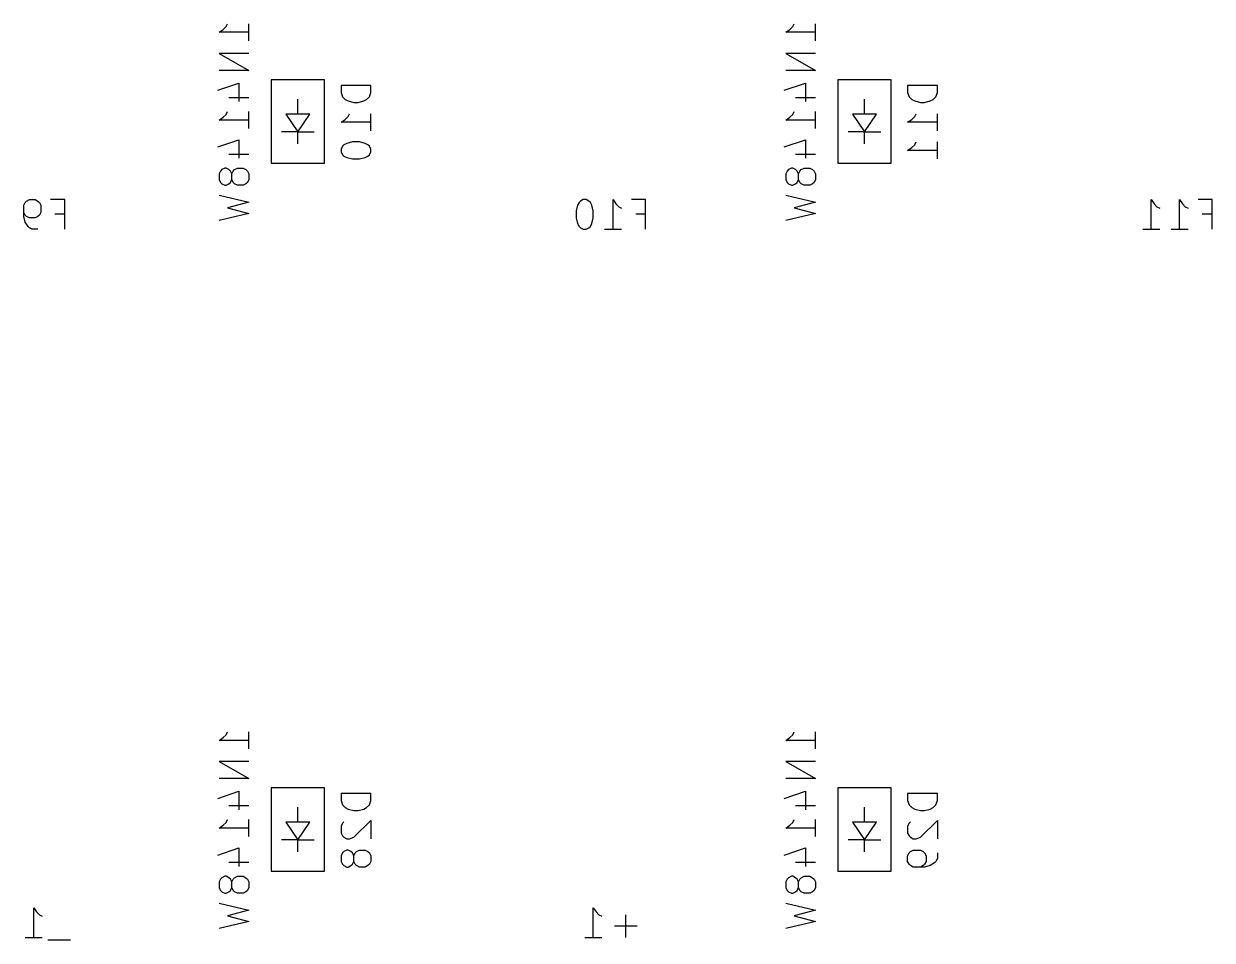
# Model space of a CAD drawing. Extents: x -23 to 352, y -104 to 38.
# Drawn here: x 208.84 to 248.79, y -27.54 to 3.29 of the extents above; entities that cross this region are included whole.
import ezdxf

# ---------------------------------------------------------------- set-up
doc = ezdxf.new("R2010")
doc.units = 0
doc.layers.add('BLACK', color=7, linetype='CONTINUOUS')

msp = doc.modelspace()

# ---------------------------------------------------------------- linework, layer by layer
at = {"layer": 'BLACK', "linetype": 'CONTINUOUS'}
for p, q in [((215.64, 3.19048), (215.688, 3.28571)), ((216.402, 2.71428), (216.402, 3.28571)), ((234.69, 3.19048), (234.738, 3.28571)), ((235.452, 2.71428), (235.452, 3.28571)), ((215.402, 3), (215.545, 3.09524)), ((216.402, 3), (215.402, 3)), ((215.545, 3.09524), (215.64, 3.19048)), ((234.452, 3), (234.595, 3.09524)), ((235.452, 3), (234.452, 3)), ((234.595, 3.09524), (234.69, 3.19048)), ((216.402, 2.28571), (215.402, 2.28571)), ((215.402, 2.28571), (216.402, 1.71428)), ((235.452, 2.28571), (234.452, 2.28571)), ((234.452, 2.28571), (235.452, 1.71428)), ((216.402, 1.71428), (215.402, 1.71428)), ((235.452, 1.71428), (234.452, 1.71428)), ((215.355, 1.04762), (216.069, 1.28571)), ((216.069, 1.28571), (216.069, 0.66667)), ((218.95, 1.4), (217.15, 1.4)), ((217.15, 1.4), (217.15, -1.4)), ((218.95, -1.4), (218.95, 1.4)), ((220.502, 1.21428), (219.502, 1.21428)), ((219.502, 1.21428), (219.502, 0.97619)), ((220.502, 0.97619), (220.502, 1.21428)), ((234.405, 1.04762), (235.119, 1.28571)), ((235.119, 1.28571), (235.119, 0.66667)), ((236.2, 1.4), (236.2, -1.4)), ((238, 1.4), (236.2, 1.4)), ((238, -1.4), (238, 1.4)), ((239.552, 1.21428), (238.552, 1.21428)), ((238.552, 1.21428), (238.552, 0.97619)), ((239.552, 0.97619), (239.552, 1.21428)), ((215.736, 0.80952), (216.402, 0.80952)), ((219.502, 0.97619), (219.55, 0.83333)), ((219.55, 0.83333), (219.645, 0.73809)), ((220.36, 0.73809), (220.455, 0.83333)), ((220.455, 0.83333), (220.502, 0.97619)), ((234.786, 0.80952), (235.452, 0.80952)), ((238.552, 0.97619), (238.6, 0.83333)), ((238.6, 0.83333), (238.695, 0.73809)), ((239.41, 0.73809), (239.505, 0.83333)), ((239.505, 0.83333), (239.552, 0.97619)), ((218.05, 0.25), (218.05, 0.75)), ((219.645, 0.73809), (219.74, 0.69048)), ((219.74, 0.69048), (219.931, 0.64286)), ((219.931, 0.64286), (220.074, 0.64286)), ((220.074, 0.64286), (220.264, 0.69048)), ((220.264, 0.69048), (220.36, 0.73809)), ((237.1, 0.25), (237.1, 0.75)), ((238.695, 0.73809), (238.79, 0.69048)), ((238.79, 0.69048), (238.981, 0.64286)), ((238.981, 0.64286), (239.124, 0.64286)), ((239.124, 0.64286), (239.314, 0.69048)), ((239.314, 0.69048), (239.41, 0.73809)), ((215.402, 0.04762), (215.545, 0.14286)), ((216.402, 0.04762), (215.402, 0.04762)), ((215.545, 0.14286), (215.64, 0.2381)), ((215.64, 0.2381), (215.688, 0.33333)), ((216.402, -0.2381), (216.402, 0.33333)), ((218.45, 0.25), (217.65, 0.25)), ((217.65, 0.25), (218.05, -0.35)), ((218.05, -0.35), (218.45, 0.25)), ((219.502, -0.02381), (219.645, 0.07143)), ((219.645, 0.07143), (219.74, 0.16667)), ((219.74, 0.16667), (219.788, 0.2619)), ((220.502, -0.30952), (220.502, 0.2619)), ((234.452, 0.04762), (234.595, 0.14286)), ((235.452, 0.04762), (234.452, 0.04762)), ((234.595, 0.14286), (234.69, 0.2381)), ((234.69, 0.2381), (234.738, 0.33333)), ((235.452, -0.2381), (235.452, 0.33333)), ((236.7, 0.25), (237.1, -0.35)), ((237.5, 0.25), (236.7, 0.25)), ((237.1, -0.35), (237.5, 0.25)), ((238.552, -0.02381), (238.695, 0.07143)), ((238.695, 0.07143), (238.79, 0.16667)), ((238.79, 0.16667), (238.838, 0.2619)), ((239.552, -0.30952), (239.552, 0.2619)), ((218.05, -0.35), (217.5, -0.35)), ((218.05, -0.35), (218.6, -0.35)), ((218.05, -0.75), (218.05, -0.35)), ((220.502, -0.02381), (219.502, -0.02381)), ((237.1, -0.35), (236.55, -0.35)), ((237.1, -0.75), (237.1, -0.35)), ((237.1, -0.35), (237.65, -0.35)), ((239.552, -0.02381), (238.552, -0.02381)), ((215.355, -0.85714), (216.069, -0.61905)), ((216.069, -0.61905), (216.069, -1.23809)), ((219.598, -0.78571), (219.55, -0.83333)), ((219.693, -0.73809), (219.598, -0.78571)), ((219.883, -0.69048), (219.693, -0.73809)), ((220.121, -0.69048), (219.883, -0.69048)), ((220.312, -0.73809), (220.121, -0.69048)), ((220.407, -0.78571), (220.312, -0.73809)), ((220.455, -0.83333), (220.407, -0.78571)), ((234.405, -0.85714), (235.119, -0.61905)), ((235.119, -0.61905), (235.119, -1.23809)), ((238.695, -0.88095), (238.79, -0.78571)), ((238.79, -0.78571), (238.838, -0.69048)), ((239.552, -1.2619), (239.552, -0.69048)), ((215.736, -1.09524), (216.402, -1.09524)), ((219.55, -0.83333), (219.502, -0.92857)), ((219.502, -0.92857), (219.502, -1.02381)), ((219.502, -1.02381), (219.55, -1.11905)), ((219.55, -1.11905), (219.598, -1.16667)), ((219.598, -1.16667), (219.693, -1.21428)), ((220.312, -1.21428), (220.407, -1.16667)), ((220.407, -1.16667), (220.455, -1.11905)), ((220.502, -0.92857), (220.455, -0.83333)), ((220.455, -1.11905), (220.502, -1.02381)), ((220.502, -1.02381), (220.502, -0.92857)), ((234.786, -1.09524), (235.452, -1.09524)), ((238.552, -0.97619), (238.695, -0.88095)), ((239.552, -0.97619), (238.552, -0.97619)), ((215.593, -1.57143), (215.498, -1.61905)), ((215.64, -1.57143), (215.593, -1.57143)), ((215.736, -1.61905), (215.64, -1.57143)), ((215.926, -1.61905), (216.021, -1.57143)), ((216.021, -1.57143), (216.212, -1.57143)), ((216.212, -1.57143), (216.307, -1.61905)), ((217.15, -1.4), (218.95, -1.4)), ((219.693, -1.21428), (219.883, -1.2619)), ((219.883, -1.2619), (220.121, -1.2619)), ((220.121, -1.2619), (220.312, -1.21428)), ((234.643, -1.57143), (234.548, -1.61905)), ((234.69, -1.57143), (234.643, -1.57143)), ((234.786, -1.61905), (234.69, -1.57143)), ((234.976, -1.61905), (235.071, -1.57143)), ((235.071, -1.57143), (235.262, -1.57143)), ((235.262, -1.57143), (235.357, -1.61905)), ((236.2, -1.4), (238, -1.4)), ((215.45, -1.66667), (215.402, -1.7619)), ((215.402, -1.7619), (215.402, -1.95238)), ((215.402, -1.95238), (215.45, -2.04762)), ((215.498, -1.61905), (215.45, -1.66667)), ((215.783, -1.66667), (215.736, -1.61905)), ((215.831, -1.7619), (215.783, -1.66667)), ((215.783, -2.04762), (215.831, -1.95238)), ((215.831, -1.7619), (215.879, -1.66667)), ((215.831, -1.95238), (215.831, -1.7619)), ((215.879, -2.04762), (215.831, -1.95238)), ((215.879, -1.66667), (215.926, -1.61905)), ((216.307, -1.61905), (216.355, -1.66667)), ((216.355, -1.66667), (216.402, -1.7619)), ((216.402, -1.95238), (216.355, -2.04762)), ((216.402, -1.7619), (216.402, -1.95238)), ((234.5, -1.66667), (234.452, -1.7619)), ((234.452, -1.7619), (234.452, -1.95238)), ((234.452, -1.95238), (234.5, -2.04762)), ((234.548, -1.61905), (234.5, -1.66667)), ((234.833, -1.66667), (234.786, -1.61905)), ((234.881, -1.7619), (234.833, -1.66667)), ((234.833, -2.04762), (234.881, -1.95238)), ((234.881, -1.7619), (234.929, -1.66667)), ((234.881, -1.95238), (234.881, -1.7619)), ((234.929, -2.04762), (234.881, -1.95238)), ((234.929, -1.66667), (234.976, -1.61905)), ((235.357, -1.61905), (235.405, -1.66667)), ((235.405, -1.66667), (235.452, -1.7619)), ((235.452, -1.95238), (235.405, -2.04762)), ((235.452, -1.7619), (235.452, -1.95238)), ((215.45, -2.04762), (215.498, -2.09524)), ((215.498, -2.09524), (215.593, -2.14286)), ((215.593, -2.14286), (215.64, -2.14286)), ((215.64, -2.14286), (215.736, -2.09524)), ((215.736, -2.09524), (215.783, -2.04762)), ((215.926, -2.09524), (215.879, -2.04762)), ((216.021, -2.14286), (215.926, -2.09524)), ((216.212, -2.14286), (216.021, -2.14286)), ((216.307, -2.09524), (216.212, -2.14286)), ((216.355, -2.04762), (216.307, -2.09524)), ((234.5, -2.04762), (234.548, -2.09524)), ((234.548, -2.09524), (234.643, -2.14286)), ((234.643, -2.14286), (234.69, -2.14286)), ((234.69, -2.14286), (234.786, -2.09524)), ((234.786, -2.09524), (234.833, -2.04762)), ((234.976, -2.09524), (234.929, -2.04762)), ((235.071, -2.14286), (234.976, -2.09524)), ((235.262, -2.14286), (235.071, -2.14286)), ((235.357, -2.09524), (235.262, -2.14286)), ((235.405, -2.04762), (235.357, -2.09524)), ((208.836, -2.81786), (208.883, -2.72262)), ((208.883, -2.72262), (208.931, -2.675)), ((208.931, -2.675), (209.026, -2.62738)), ((209.026, -2.62738), (209.217, -2.62738)), ((209.217, -2.62738), (209.312, -2.675)), ((209.312, -2.675), (209.36, -2.72262)), ((209.36, -2.72262), (209.407, -2.81786)), ((210.217, -2.62738), (209.74, -2.62738)), ((210.217, -3.62738), (210.217, -2.62738)), ((215.402, -2.47619), (216.402, -2.71428)), ((216.402, -2.71428), (215.688, -2.90476)), ((227.505, -2.72262), (227.457, -2.81786)), ((227.552, -2.675), (227.505, -2.72262)), ((227.648, -2.62738), (227.552, -2.675)), ((227.743, -2.62738), (227.648, -2.62738)), ((227.838, -2.675), (227.743, -2.62738)), ((227.886, -2.72262), (227.838, -2.675)), ((227.933, -2.81786), (227.886, -2.72262)), ((228.648, -3.62738), (228.648, -2.62738)), ((228.648, -2.62738), (228.743, -2.77024)), ((228.743, -2.77024), (228.838, -2.86548)), ((229.743, -2.62738), (229.267, -2.62738)), ((229.743, -3.62738), (229.743, -2.62738)), ((234.452, -2.47619), (235.452, -2.71428)), ((235.452, -2.71428), (234.738, -2.90476)), ((246.745, -3.62738), (246.745, -2.62738)), ((246.745, -2.62738), (246.84, -2.77024)), ((246.84, -2.77024), (246.936, -2.86548)), ((247.698, -3.62738), (247.698, -2.62738)), ((247.698, -2.62738), (247.793, -2.77024)), ((247.793, -2.77024), (247.888, -2.86548)), ((248.793, -2.62738), (248.317, -2.62738)), ((248.793, -3.62738), (248.793, -2.62738)), ((208.836, -3.19881), (208.836, -2.81786)), ((208.883, -3.15119), (208.836, -3.05595)), ((208.931, -3.19881), (208.883, -3.15119)), ((209.36, -3.15119), (209.312, -3.19881)), ((209.407, -3.05595), (209.36, -3.15119)), ((209.407, -2.81786), (209.407, -3.05595)), ((209.883, -3.10357), (210.217, -3.10357)), ((216.402, -3.09524), (215.402, -3.33333)), ((215.688, -2.90476), (216.402, -3.09524)), ((227.457, -2.81786), (227.41, -3.00833)), ((227.41, -3.00833), (227.41, -3.24643)), ((227.981, -3.00833), (227.933, -2.81786)), ((227.981, -3.24643), (227.981, -3.00833)), ((228.838, -2.86548), (228.933, -2.91309)), ((229.41, -3.10357), (229.743, -3.10357)), ((235.452, -3.09524), (234.452, -3.33333)), ((234.738, -2.90476), (235.452, -3.09524)), ((246.936, -2.86548), (247.031, -2.91309)), ((247.888, -2.86548), (247.983, -2.91309)), ((248.46, -3.10357), (248.793, -3.10357)), ((208.883, -3.38928), (208.836, -3.19881)), ((208.979, -3.53214), (208.883, -3.38928)), ((209.026, -3.24643), (208.931, -3.19881)), ((209.026, -3.57976), (208.979, -3.53214)), ((209.217, -3.24643), (209.026, -3.24643)), ((209.121, -3.62738), (209.026, -3.57976)), ((209.312, -3.19881), (209.217, -3.24643)), ((227.41, -3.24643), (227.457, -3.4369)), ((227.457, -3.4369), (227.505, -3.53214)), ((227.505, -3.53214), (227.552, -3.57976)), ((227.552, -3.57976), (227.648, -3.62738)), ((227.743, -3.62738), (227.838, -3.57976)), ((227.838, -3.57976), (227.886, -3.53214)), ((227.886, -3.53214), (227.933, -3.4369)), ((227.933, -3.4369), (227.981, -3.24643)), ((209.312, -3.62738), (209.121, -3.62738)), ((227.648, -3.62738), (227.743, -3.62738)), ((228.362, -3.62738), (228.933, -3.62738)), ((246.46, -3.62738), (247.031, -3.62738)), ((247.412, -3.62738), (247.983, -3.62738)), ((215.402, -20.8125), (215.545, -20.7173)), ((215.545, -20.7173), (215.64, -20.622)), ((215.64, -20.622), (215.688, -20.5268)), ((216.402, -21.0982), (216.402, -20.5268)), ((234.452, -20.8125), (234.595, -20.7173)), ((234.595, -20.7173), (234.69, -20.622)), ((234.69, -20.622), (234.738, -20.5268)), ((235.452, -21.0982), (235.452, -20.5268)), ((216.402, -20.8125), (215.402, -20.8125)), ((235.452, -20.8125), (234.452, -20.8125)), ((216.402, -21.5268), (215.402, -21.5268)), ((215.402, -21.5268), (216.402, -22.0982)), ((235.452, -21.5268), (234.452, -21.5268)), ((234.452, -21.5268), (235.452, -22.0982)), ((216.402, -22.0982), (215.402, -22.0982)), ((235.452, -22.0982), (234.452, -22.0982)), ((215.355, -22.7649), (216.069, -22.5268)), ((216.069, -22.5268), (216.069, -23.1458)), ((218.95, -22.4125), (217.15, -22.4125)), ((217.15, -22.4125), (217.15, -25.2125)), ((218.95, -25.2125), (218.95, -22.4125)), ((220.502, -22.5982), (219.502, -22.5982)), ((219.502, -22.5982), (219.502, -22.8363)), ((220.502, -22.8363), (220.502, -22.5982)), ((234.405, -22.7649), (235.119, -22.5268)), ((235.119, -22.5268), (235.119, -23.1458)), ((236.2, -22.4125), (236.2, -25.2125)), ((238, -22.4125), (236.2, -22.4125)), ((238, -25.2125), (238, -22.4125)), ((239.552, -22.5982), (238.552, -22.5982)), ((238.552, -22.5982), (238.552, -22.8363)), ((239.552, -22.8363), (239.552, -22.5982)), ((215.736, -23.003), (216.402, -23.003)), ((218.05, -23.5625), (218.05, -23.0625)), ((219.502, -22.8363), (219.55, -22.9792)), ((219.55, -22.9792), (219.645, -23.0744)), ((219.645, -23.0744), (219.74, -23.122)), ((219.74, -23.122), (219.931, -23.1696)), ((219.931, -23.1696), (220.074, -23.1696)), ((220.074, -23.1696), (220.264, -23.122)), ((220.264, -23.122), (220.36, -23.0744)), ((220.36, -23.0744), (220.455, -22.9792)), ((220.455, -22.9792), (220.502, -22.8363)), ((234.786, -23.003), (235.452, -23.003)), ((237.1, -23.5625), (237.1, -23.0625)), ((238.552, -22.8363), (238.6, -22.9792)), ((238.6, -22.9792), (238.695, -23.0744)), ((238.695, -23.0744), (238.79, -23.122)), ((238.79, -23.122), (238.981, -23.1696)), ((238.981, -23.1696), (239.124, -23.1696)), ((239.124, -23.1696), (239.314, -23.122)), ((239.314, -23.122), (239.41, -23.0744)), ((239.41, -23.0744), (239.505, -22.9792)), ((239.505, -22.9792), (239.552, -22.8363)), ((215.545, -23.6696), (215.64, -23.5744)), ((215.64, -23.5744), (215.688, -23.4792)), ((216.402, -24.0506), (216.402, -23.4792)), ((218.45, -23.5625), (217.65, -23.5625)), ((217.65, -23.5625), (218.05, -24.1625)), ((218.05, -24.1625), (218.45, -23.5625)), ((219.598, -23.5506), (219.55, -23.5982)), ((219.931, -24.0744), (220.502, -23.503)), ((220.502, -23.503), (220.502, -24.122)), ((234.595, -23.6696), (234.69, -23.5744)), ((234.69, -23.5744), (234.738, -23.4792)), ((235.452, -24.0506), (235.452, -23.4792)), ((237.5, -23.5625), (236.7, -23.5625)), ((236.7, -23.5625), (237.1, -24.1625)), ((237.1, -24.1625), (237.5, -23.5625)), ((238.648, -23.5506), (238.6, -23.5982)), ((238.981, -24.0744), (239.552, -23.503)), ((239.552, -23.503), (239.552, -24.122)), ((215.402, -23.7649), (215.545, -23.6696)), ((216.402, -23.7649), (215.402, -23.7649)), ((219.55, -23.5982), (219.502, -23.6935)), ((219.502, -23.6935), (219.502, -23.9315)), ((219.502, -23.9315), (219.55, -24.0268)), ((234.452, -23.7649), (234.595, -23.6696)), ((235.452, -23.7649), (234.452, -23.7649)), ((238.6, -23.5982), (238.552, -23.6935)), ((238.552, -23.6935), (238.552, -23.9315)), ((238.552, -23.9315), (238.6, -24.0268)), ((218.05, -24.1625), (217.5, -24.1625)), ((218.05, -24.1625), (218.6, -24.1625)), ((218.05, -24.5625), (218.05, -24.1625)), ((219.55, -24.0268), (219.598, -24.0744)), ((219.598, -24.0744), (219.693, -24.122)), ((219.693, -24.122), (219.788, -24.122)), ((219.788, -24.122), (219.931, -24.0744)), ((237.1, -24.1625), (236.55, -24.1625)), ((237.1, -24.5625), (237.1, -24.1625)), ((237.1, -24.1625), (237.65, -24.1625)), ((238.6, -24.0268), (238.648, -24.0744)), ((238.648, -24.0744), (238.743, -24.122)), ((238.743, -24.122), (238.838, -24.122)), ((238.838, -24.122), (238.981, -24.0744)), ((215.355, -24.6696), (216.069, -24.4315)), ((216.069, -24.4315), (216.069, -25.0506)), ((219.55, -24.5982), (219.502, -24.6935)), ((219.502, -24.6935), (219.502, -24.8839)), ((219.598, -24.5506), (219.55, -24.5982)), ((219.693, -24.503), (219.598, -24.5506)), ((219.74, -24.503), (219.693, -24.503)), ((219.836, -24.5506), (219.74, -24.503)), ((219.883, -24.5982), (219.836, -24.5506)), ((219.931, -24.6935), (219.883, -24.5982)), ((219.931, -24.6935), (219.979, -24.5982)), ((219.931, -24.8839), (219.931, -24.6935)), ((219.979, -24.5982), (220.026, -24.5506)), ((220.026, -24.5506), (220.121, -24.503)), ((220.121, -24.503), (220.312, -24.503)), ((220.312, -24.503), (220.407, -24.5506)), ((220.407, -24.5506), (220.455, -24.5982)), ((220.455, -24.5982), (220.502, -24.6935)), ((220.502, -24.6935), (220.502, -24.8839)), ((234.405, -24.6696), (235.119, -24.4315)), ((235.119, -24.4315), (235.119, -25.0506)), ((238.552, -24.6935), (238.6, -24.5982)), ((238.552, -24.8839), (238.552, -24.6935)), ((238.6, -24.5982), (238.648, -24.5506)), ((238.648, -24.5506), (238.743, -24.503)), ((238.743, -24.503), (238.981, -24.503)), ((238.981, -24.503), (239.076, -24.5506)), ((239.076, -24.5506), (239.124, -24.5982)), ((239.124, -24.5982), (239.171, -24.6935)), ((239.171, -24.6935), (239.171, -24.8839)), ((239.552, -24.5982), (239.552, -24.7887)), ((215.736, -24.9077), (216.402, -24.9077)), ((219.502, -24.8839), (219.55, -24.9792)), ((219.55, -24.9792), (219.598, -25.0268)), ((219.598, -25.0268), (219.693, -25.0744)), ((219.693, -25.0744), (219.74, -25.0744)), ((219.74, -25.0744), (219.836, -25.0268)), ((219.836, -25.0268), (219.883, -24.9792)), ((219.883, -24.9792), (219.931, -24.8839)), ((219.979, -24.9792), (219.931, -24.8839)), ((220.026, -25.0268), (219.979, -24.9792)), ((220.121, -25.0744), (220.026, -25.0268)), ((220.312, -25.0744), (220.121, -25.0744)), ((220.407, -25.0268), (220.312, -25.0744)), ((220.455, -24.9792), (220.407, -25.0268)), ((220.502, -24.8839), (220.455, -24.9792)), ((234.786, -24.9077), (235.452, -24.9077)), ((238.6, -24.9792), (238.552, -24.8839)), ((238.648, -25.0268), (238.6, -24.9792)), ((238.743, -25.0744), (238.648, -25.0268)), ((239.124, -25.0744), (238.743, -25.0744)), ((239.076, -25.0268), (238.981, -25.0744)), ((239.124, -24.9792), (239.076, -25.0268)), ((239.171, -24.8839), (239.124, -24.9792)), ((239.314, -25.0268), (239.124, -25.0744)), ((239.457, -24.9315), (239.314, -25.0268)), ((239.505, -24.8839), (239.457, -24.9315)), ((239.552, -24.7887), (239.505, -24.8839)), ((215.45, -25.4792), (215.402, -25.5744)), ((215.498, -25.4315), (215.45, -25.4792)), ((215.593, -25.3839), (215.498, -25.4315)), ((215.64, -25.3839), (215.593, -25.3839)), ((215.736, -25.4315), (215.64, -25.3839)), ((215.783, -25.4792), (215.736, -25.4315)), ((215.831, -25.5744), (215.783, -25.4792)), ((215.831, -25.5744), (215.879, -25.4792)), ((215.879, -25.4792), (215.926, -25.4315)), ((215.926, -25.4315), (216.021, -25.3839)), ((216.021, -25.3839), (216.212, -25.3839)), ((216.212, -25.3839), (216.307, -25.4315)), ((216.307, -25.4315), (216.355, -25.4792)), ((216.355, -25.4792), (216.402, -25.5744)), ((217.15, -25.2125), (218.95, -25.2125)), ((234.5, -25.4792), (234.452, -25.5744)), ((234.548, -25.4315), (234.5, -25.4792)), ((234.643, -25.3839), (234.548, -25.4315)), ((234.69, -25.3839), (234.643, -25.3839)), ((234.786, -25.4315), (234.69, -25.3839)), ((234.833, -25.4792), (234.786, -25.4315)), ((234.881, -25.5744), (234.833, -25.4792)), ((234.881, -25.5744), (234.929, -25.4792)), ((234.929, -25.4792), (234.976, -25.4315)), ((234.976, -25.4315), (235.071, -25.3839)), ((235.071, -25.3839), (235.262, -25.3839)), ((235.262, -25.3839), (235.357, -25.4315)), ((235.357, -25.4315), (235.405, -25.4792)), ((235.405, -25.4792), (235.452, -25.5744)), ((236.2, -25.2125), (238, -25.2125)), ((215.402, -25.5744), (215.402, -25.7649)), ((215.402, -25.7649), (215.45, -25.8601)), ((215.45, -25.8601), (215.498, -25.9077)), ((215.498, -25.9077), (215.593, -25.9554)), ((215.593, -25.9554), (215.64, -25.9554)), ((215.64, -25.9554), (215.736, -25.9077)), ((215.736, -25.9077), (215.783, -25.8601)), ((215.783, -25.8601), (215.831, -25.7649)), ((215.831, -25.7649), (215.831, -25.5744)), ((215.879, -25.8601), (215.831, -25.7649)), ((215.926, -25.9077), (215.879, -25.8601)), ((216.021, -25.9554), (215.926, -25.9077)), ((216.212, -25.9554), (216.021, -25.9554)), ((216.307, -25.9077), (216.212, -25.9554)), ((216.355, -25.8601), (216.307, -25.9077)), ((216.402, -25.7649), (216.355, -25.8601)), ((216.402, -25.5744), (216.402, -25.7649)), ((234.452, -25.5744), (234.452, -25.7649)), ((234.452, -25.7649), (234.5, -25.8601)), ((234.5, -25.8601), (234.548, -25.9077)), ((234.548, -25.9077), (234.643, -25.9554)), ((234.643, -25.9554), (234.69, -25.9554)), ((234.69, -25.9554), (234.786, -25.9077)), ((234.786, -25.9077), (234.833, -25.8601)), ((234.833, -25.8601), (234.881, -25.7649)), ((234.881, -25.7649), (234.881, -25.5744)), ((234.929, -25.8601), (234.881, -25.7649)), ((234.976, -25.9077), (234.929, -25.8601)), ((235.071, -25.9554), (234.976, -25.9077)), ((235.262, -25.9554), (235.071, -25.9554)), ((235.357, -25.9077), (235.262, -25.9554)), ((235.405, -25.8601), (235.357, -25.9077)), ((235.452, -25.7649), (235.405, -25.8601)), ((235.452, -25.5744), (235.452, -25.7649)), ((215.402, -26.2887), (216.402, -26.5268)), ((234.452, -26.2887), (235.452, -26.5268)), ((209.169, -27.4399), (209.169, -26.4399)), ((209.169, -26.4399), (209.264, -26.5827)), ((209.264, -26.5827), (209.36, -26.678)), ((209.36, -26.678), (209.455, -26.7256)), ((216.402, -26.5268), (215.688, -26.7173)), ((215.688, -26.7173), (216.402, -26.9077)), ((227.981, -27.4399), (227.981, -26.4399)), ((227.981, -26.4399), (228.076, -26.5827)), ((228.076, -26.5827), (228.171, -26.678)), ((228.171, -26.678), (228.267, -26.7256)), ((229.076, -27.4399), (229.076, -26.678)), ((235.452, -26.5268), (234.738, -26.7173)), ((234.738, -26.7173), (235.452, -26.9077)), ((216.402, -26.9077), (215.402, -27.1458)), ((229.457, -27.0589), (228.695, -27.0589)), ((235.452, -26.9077), (234.452, -27.1458)), ((208.883, -27.4399), (209.455, -27.4399)), ((210.407, -27.5351), (209.645, -27.5351)), ((227.695, -27.4399), (228.267, -27.4399))]:
    msp.add_line(p, q, dxfattribs=at)

doc.saveas('drawing.dxf')
